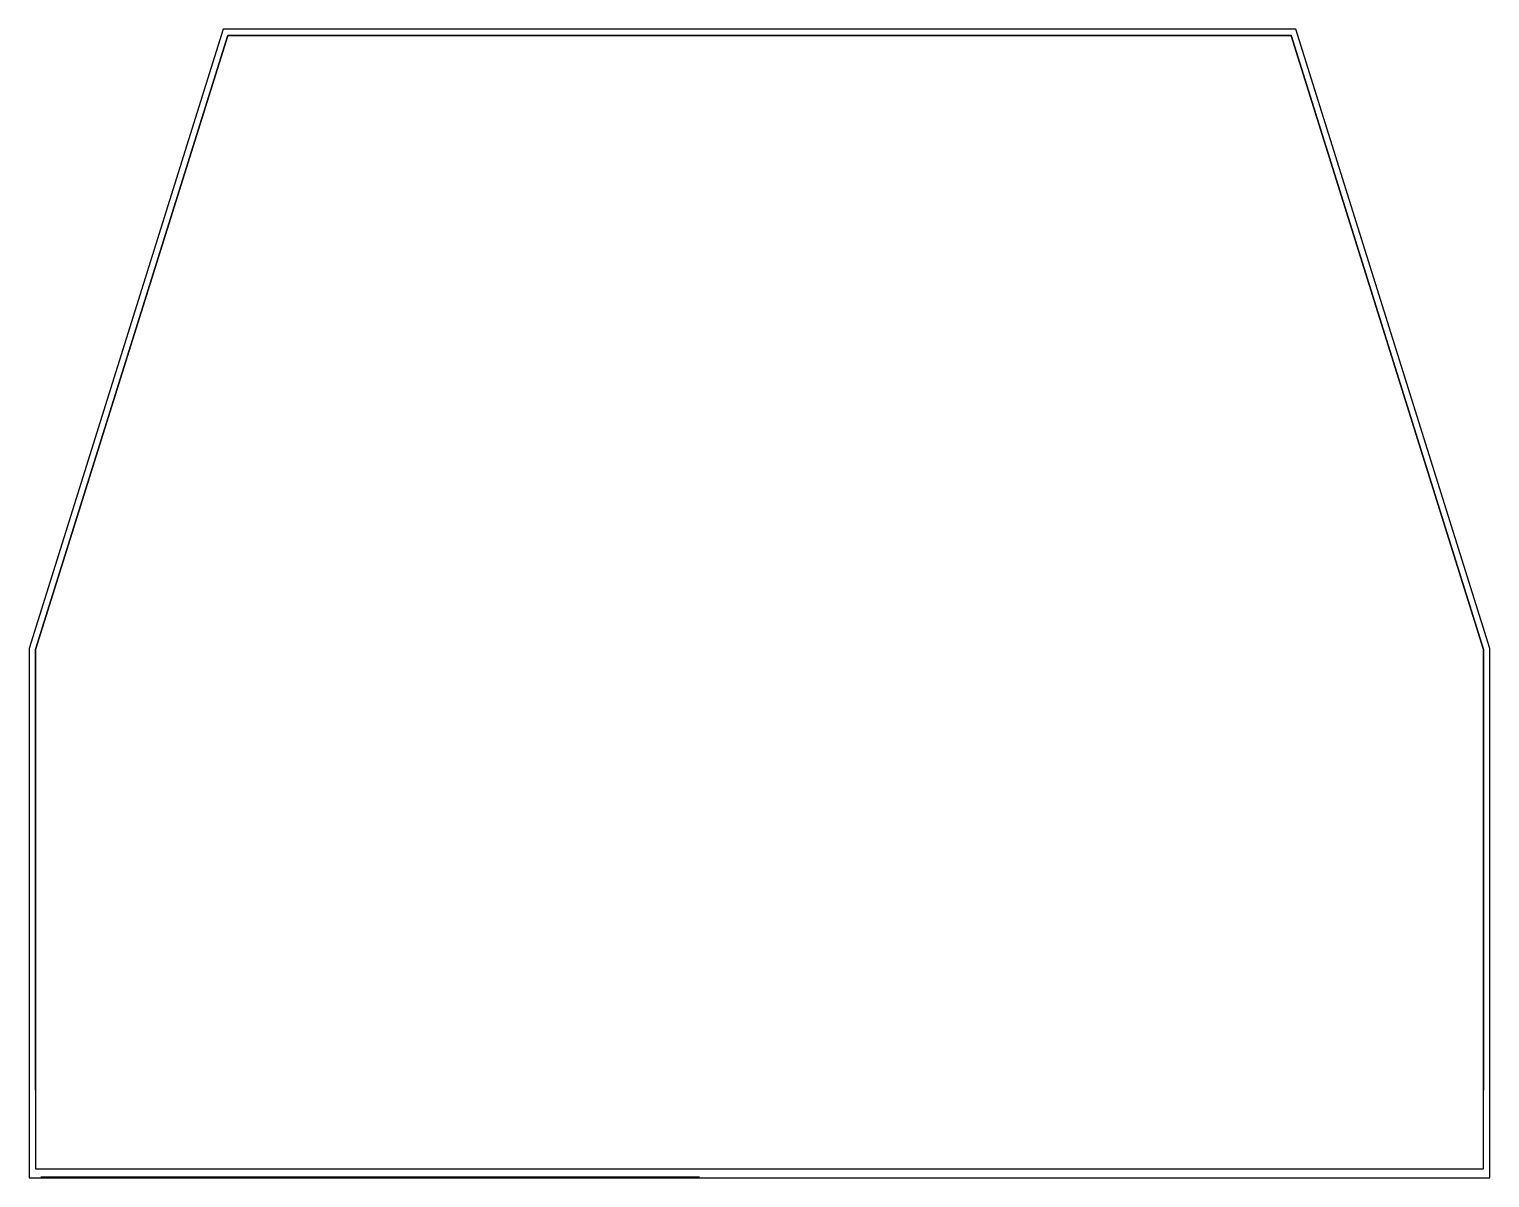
# Model space of a CAD drawing. Header units: millimetres. Extents: x -122 to 122, y -90 to 101.
import ezdxf

# ---------------------------------------------------------------- set-up
doc = ezdxf.new("R2010")
doc.units = ezdxf.units.MM
doc.layers.get('0').update_dxf_attribs({"linetype": 'CONTINUOUS'})

msp = doc.modelspace()

# ---------------------------------------------------------------- linework, layer by layer
for p, q in [((-120.57, -2.21), (-88.53, 100.08)), ((-88.53, 100.08), (-120.57, -2.21)), ((-88.53, 100.08), (88.53, 100.08)), ((88.53, 100.08), (-88.53, 100.08)), ((88.53, 100.08), (0, 100.08)), ((88.53, 100.08), (120.57, -2.21)), ((120.57, -2.21), (88.53, 100.08)), ((-120.57, -75.57), (-120.57, -2.21)), ((-120.57, -2.21), (-120.57, -75.57)), ((120.57, -2.21), (120.57, -75.57)), ((120.57, -75.57), (120.57, -2.21)), ((-120.57, -75.57), (-120.57, -88.68)), ((120.57, -88.68), (120.57, -75.57)), ((-120.57, -88.68), (120.57, -88.68)), ((-119.67, -90), (-10, -90))]:
    msp.add_line(p, q)
msp.add_lwpolyline([(121.6, -76.6), (121.6, -2.05), (89.29, 101.12), (-89.29, 101.12), (-121.6, -2.05), (-121.6, -76.6), (-121.6, -90.18), (121.6, -90.18)], close=True)

doc.saveas('drawing.dxf')
